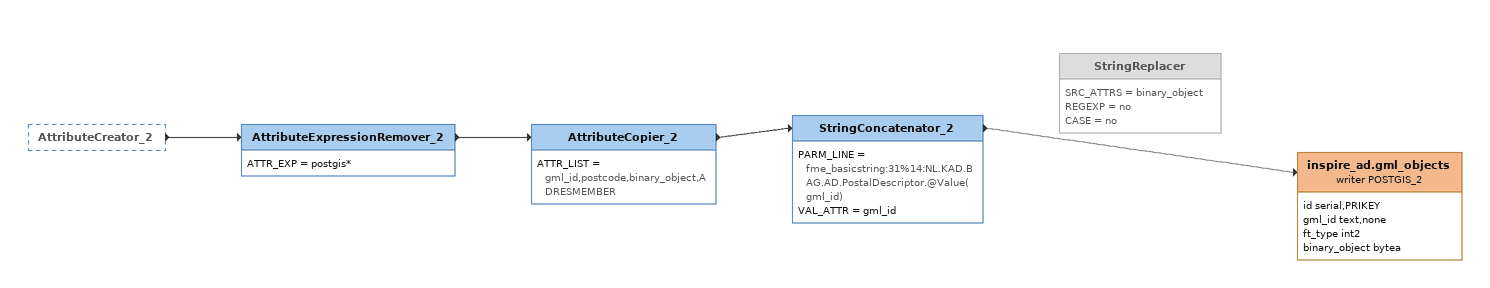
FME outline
AttributeCreator_2 [outside]
    -> AttributeExpressionRemover_2
AttributeExpressionRemover_2
    ATTR_EXP = postgis*
    -> AttributeCopier_2
AttributeCopier_2
    ATTR_LIST = gml_id,postcode,binary_object,ADRESMEMBER
    -> StringConcatenator_2
StringConcatenator_2
    PARM_LINE = fme_basicstring:31%14:NL.KAD.BAG.AD.PostalDescriptor.@Value(gml_id)
    VAL_ATTR = gml_id
    -> inspire_ad.gml_objects (writer POSTGIS_2)
inspire_ad.gml_objects (writer POSTGIS_2)
    attributes: id serial,PRIKEY, gml_id text,none, ft_type int2, binary_object bytea
StringReplacer [off]
    SRC_ATTRS = binary_object
    REGEXP = no
    CASE = no
